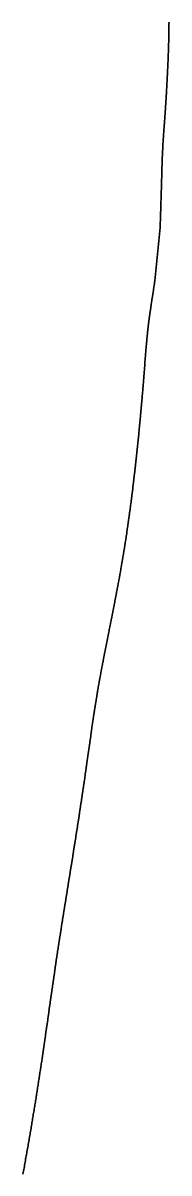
# Model space of a CAD drawing. Header units: inches. Extents: x 130170 to 284068, y 377793 to 804530.
# Drawn here: x 261048.2 to 261061.6, y 749868.1 to 749973.2 of the extents above; entities that cross this region are included whole.
import ezdxf

# ---------------------------------------------------------------- set-up
doc = ezdxf.new("R2010")
doc.units = ezdxf.units.IN
doc.header["$MEASUREMENT"] = 0
doc.layers.add('muni_il', color=7, linetype='Continuous')

msp = doc.modelspace()

# ---------------------------------------------------------------- linework, layer by layer
at = {"layer": 'muni_il'}
for points in [[(261048.19, 749867.99), (261048.22, 749868.13), (261048.24, 749868.26), (261048.27, 749868.4), (261048.29, 749868.54), (261048.32, 749868.68), (261048.34, 749868.81), (261048.37, 749868.95), (261048.39, 749869.09), (261048.42, 749869.23), (261048.44, 749869.36), (261048.47, 749869.5), (261048.49, 749869.63), (261048.51, 749869.77), (261048.54, 749869.9), (261048.56, 749870.04), (261048.59, 749870.17), (261048.61, 749870.31), (261048.63, 749870.44), (261048.66, 749870.58), (261048.68, 749870.71), (261048.7, 749870.84), (261048.73, 749870.98), (261048.75, 749871.11), (261048.77, 749871.24), (261048.8, 749871.37), (261048.82, 749871.51), (261048.84, 749871.64), (261048.86, 749871.77), (261048.89, 749871.9), (261048.91, 749872.03), (261048.93, 749872.16), (261048.95, 749872.29), (261048.97, 749872.42), (261049, 749872.55), (261049.02, 749872.68), (261049.04, 749872.81), (261049.06, 749872.93), (261049.08, 749873.06), (261049.1, 749873.19), (261049.12, 749873.32), (261049.14, 749873.44), (261049.17, 749873.57), (261049.19, 749873.69), (261049.21, 749873.82), (261049.23, 749873.95), (261049.25, 749874.07), (261049.27, 749874.19), (261049.29, 749874.32), (261049.31, 749874.44), (261049.33, 749874.57), (261049.35, 749874.69), (261049.37, 749874.81), (261049.39, 749874.93), (261049.41, 749875.05), (261049.43, 749875.17), (261049.44, 749875.3), (261049.46, 749875.42), (261049.48, 749875.54), (261049.5, 749875.65), (261049.52, 749875.77), (261049.54, 749875.89), (261049.56, 749876.01), (261049.58, 749876.13), (261049.59, 749876.25), (261049.61, 749876.36), (261049.63, 749876.48), (261049.65, 749876.6), (261049.67, 749876.71), (261049.68, 749876.83), (261049.7, 749876.94), (261049.72, 749877.06), (261049.74, 749877.17), (261049.75, 749877.28), (261049.77, 749877.4), (261049.79, 749877.51), (261049.81, 749877.62), (261049.82, 749877.73), (261049.84, 749877.84), (261049.86, 749877.96), (261049.87, 749878.07), (261049.89, 749878.18), (261049.91, 749878.29), (261049.92, 749878.39), (261049.94, 749878.5), (261049.96, 749878.61), (261049.97, 749878.72), (261049.99, 749878.83), (261050, 749878.93), (261050.02, 749879.04), (261050.03, 749879.15), (261050.05, 749879.25), (261050.07, 749879.36), (261050.08, 749879.46), (261050.1, 749879.57), (261050.11, 749879.67), (261050.13, 749879.78), (261050.14, 749879.88), (261050.16, 749879.98), (261050.17, 749880.08), (261050.19, 749880.19), (261050.2, 749880.29), (261050.22, 749880.39), (261050.23, 749880.49), (261050.25, 749880.59), (261050.26, 749880.69), (261050.27, 749880.79), (261050.29, 749880.89), (261050.3, 749880.99), (261050.32, 749881.08), (261050.33, 749881.18), (261050.35, 749881.28), (261050.36, 749881.38), (261050.37, 749881.47), (261050.39, 749881.57), (261050.4, 749881.67), (261050.42, 749881.76), (261050.43, 749881.86), (261050.44, 749881.95), (261050.46, 749882.05), (261050.47, 749882.14), (261050.48, 749882.23), (261050.5, 749882.33), (261050.51, 749882.42), (261050.52, 749882.51), (261050.54, 749882.61), (261050.55, 749882.7), (261050.56, 749882.79), (261050.57, 749882.88), (261050.59, 749882.97), (261050.6, 749883.06), (261050.61, 749883.15), (261050.63, 749883.24), (261050.64, 749883.33), (261050.65, 749883.42), (261050.66, 749883.51), (261050.68, 749883.6), (261050.69, 749883.69), (261050.7, 749883.77), (261050.71, 749883.86), (261050.73, 749883.95), (261050.74, 749884.04), (261050.75, 749884.12), (261050.76, 749884.21), (261050.78, 749884.3), (261050.79, 749884.38), (261050.8, 749884.47), (261050.81, 749884.55), (261050.83, 749884.64), (261050.84, 749884.72), (261050.85, 749884.81), (261050.86, 749884.89), (261050.87, 749884.98), (261050.89, 749885.06), (261050.9, 749885.15), (261050.91, 749885.23), (261050.92, 749885.31), (261050.93, 749885.4), (261050.95, 749885.48), (261050.96, 749885.56), (261050.97, 749885.64), (261050.98, 749885.73), (261050.99, 749885.81), (261051.01, 749885.89), (261051.02, 749885.97), (261051.03, 749886.05), (261051.04, 749886.14), (261051.05, 749886.22), (261051.07, 749886.3), (261051.08, 749886.38), (261051.09, 749886.46), (261051.1, 749886.54), (261051.11, 749886.62), (261051.12, 749886.7), (261051.14, 749886.78), (261051.15, 749886.86), (261051.16, 749886.94), (261051.17, 749887.02), (261051.18, 749887.1), (261051.2, 749887.18), (261051.21, 749887.26), (261051.22, 749887.34), (261051.23, 749887.42), (261051.24, 749887.5), (261051.25, 749887.58), (261051.27, 749887.66), (261051.28, 749887.74), (261051.29, 749887.82), (261051.3, 749887.9), (261051.31, 749887.97), (261051.33, 749888.05), (261051.34, 749888.13), (261051.35, 749888.21), (261051.36, 749888.29), (261051.37, 749888.37), (261051.39, 749888.45), (261051.4, 749888.53), (261051.41, 749888.6), (261051.42, 749888.68), (261051.43, 749888.76), (261051.45, 749888.84), (261051.46, 749888.92), (261051.47, 749889), (261051.48, 749889.08), (261051.49, 749889.16), (261051.51, 749889.23), (261051.52, 749889.31), (261051.53, 749889.39), (261051.54, 749889.47), (261051.55, 749889.55), (261051.57, 749889.63), (261051.58, 749889.71), (261051.59, 749889.79), (261051.6, 749889.87), (261051.62, 749889.94), (261051.63, 749890.02), (261051.64, 749890.1), (261051.65, 749890.18), (261051.67, 749890.26), (261051.68, 749890.34), (261051.69, 749890.42), (261051.7, 749890.5), (261051.72, 749890.58), (261051.73, 749890.66), (261051.74, 749890.74), (261051.75, 749890.82), (261051.77, 749890.9), (261051.78, 749890.98), (261051.79, 749891.06), (261051.81, 749891.14), (261051.82, 749891.22), (261051.83, 749891.3), (261051.84, 749891.38), (261051.86, 749891.46), (261051.87, 749891.54), (261051.88, 749891.62), (261051.9, 749891.71), (261051.91, 749891.79), (261051.92, 749891.87), (261051.93, 749891.95), (261051.95, 749892.03), (261051.96, 749892.11), (261051.97, 749892.2), (261051.99, 749892.28), (261052, 749892.36), (261052.01, 749892.44), (261052.03, 749892.52), (261052.04, 749892.61), (261052.05, 749892.69), (261052.07, 749892.77), (261052.08, 749892.85), (261052.09, 749892.94), (261052.11, 749893.02), (261052.12, 749893.1), (261052.13, 749893.19), (261052.15, 749893.27), (261052.16, 749893.35), (261052.17, 749893.44), (261052.19, 749893.52), (261052.2, 749893.61), (261052.22, 749893.69), (261052.23, 749893.77), (261052.24, 749893.86), (261052.26, 749893.94), (261052.27, 749894.03), (261052.28, 749894.11), (261052.3, 749894.2), (261052.31, 749894.28), (261052.33, 749894.37), (261052.34, 749894.45), (261052.35, 749894.54), (261052.37, 749894.62), (261052.38, 749894.71), (261052.39, 749894.8), (261052.41, 749894.88), (261052.42, 749894.97), (261052.44, 749895.05), (261052.45, 749895.14), (261052.46, 749895.23), (261052.48, 749895.31), (261052.49, 749895.4), (261052.51, 749895.49), (261052.52, 749895.57), (261052.53, 749895.66), (261052.55, 749895.75), (261052.56, 749895.83), (261052.58, 749895.92), (261052.59, 749896.01), (261052.6, 749896.1), (261052.62, 749896.18), (261052.63, 749896.27), (261052.65, 749896.36), (261052.66, 749896.45), (261052.68, 749896.53), (261052.69, 749896.62), (261052.7, 749896.71), (261052.72, 749896.8), (261052.73, 749896.89), (261052.75, 749896.97), (261052.76, 749897.06), (261052.77, 749897.15), (261052.79, 749897.24), (261052.8, 749897.33), (261052.82, 749897.41), (261052.83, 749897.5), (261052.84, 749897.59), (261052.86, 749897.68), (261052.87, 749897.77), (261052.89, 749897.86), (261052.9, 749897.94), (261052.91, 749898.03), (261052.93, 749898.12), (261052.94, 749898.21), (261052.96, 749898.3), (261052.97, 749898.39), (261052.98, 749898.48), (261053, 749898.56), (261053.01, 749898.65), (261053.03, 749898.74), (261053.04, 749898.83), (261053.05, 749898.92), (261053.07, 749899), (261053.08, 749899.09), (261053.1, 749899.18), (261053.11, 749899.27), (261053.12, 749899.36), (261053.14, 749899.44), (261053.15, 749899.53), (261053.16, 749899.62), (261053.18, 749899.71), (261053.19, 749899.8), (261053.2, 749899.88), (261053.22, 749899.97), (261053.23, 749900.06), (261053.25, 749900.15), (261053.26, 749900.23), (261053.27, 749900.32), (261053.29, 749900.41), (261053.3, 749900.49), (261053.31, 749900.58), (261053.33, 749900.67), (261053.34, 749900.75), (261053.35, 749900.84), (261053.37, 749900.93), (261053.38, 749901.01), (261053.39, 749901.1), (261053.4, 749901.18), (261053.42, 749901.27), (261053.43, 749901.35), (261053.44, 749901.44), (261053.46, 749901.53), (261053.47, 749901.61), (261053.48, 749901.7), (261053.49, 749901.78), (261053.51, 749901.86), (261053.52, 749901.95), (261053.53, 749902.03), (261053.55, 749902.12), (261053.56, 749902.2), (261053.57, 749902.28), (261053.58, 749902.37), (261053.6, 749902.45), (261053.61, 749902.53), (261053.62, 749902.62), (261053.63, 749902.7), (261053.64, 749902.78), (261053.66, 749902.86), (261053.67, 749902.94), (261053.68, 749903.03), (261053.69, 749903.11), (261053.71, 749903.19), (261053.72, 749903.27), (261053.73, 749903.35), (261053.74, 749903.43), (261053.75, 749903.51), (261053.76, 749903.59), (261053.78, 749903.67), (261053.79, 749903.75), (261053.8, 749903.83), (261053.81, 749903.91), (261053.82, 749903.98), (261053.83, 749904.06), (261053.85, 749904.14), (261053.86, 749904.22), (261053.87, 749904.3), (261053.88, 749904.37), (261053.89, 749904.45), (261053.9, 749904.53), (261053.91, 749904.6), (261053.92, 749904.68), (261053.93, 749904.75), (261053.95, 749904.83), (261053.96, 749904.91), (261053.97, 749904.98), (261053.98, 749905.05), (261053.99, 749905.13), (261054, 749905.2), (261054.01, 749905.28), (261054.02, 749905.35), (261054.03, 749905.42), (261054.04, 749905.5), (261054.05, 749905.57), (261054.06, 749905.64), (261054.07, 749905.71), (261054.08, 749905.78), (261054.09, 749905.86), (261054.1, 749905.93), (261054.11, 749906), (261054.12, 749906.07), (261054.13, 749906.14), (261054.14, 749906.21), (261054.15, 749906.28), (261054.16, 749906.35), (261054.17, 749906.42), (261054.18, 749906.48), (261054.19, 749906.55), (261054.2, 749906.62), (261054.21, 749906.69), (261054.22, 749906.76), (261054.23, 749906.82), (261054.24, 749906.89), (261054.25, 749906.96), (261054.26, 749907.02), (261054.27, 749907.09), (261054.28, 749907.15), (261054.29, 749907.22), (261054.3, 749907.28), (261054.31, 749907.35), (261054.31, 749907.41), (261054.32, 749907.48), (261054.33, 749907.54), (261054.34, 749907.61), (261054.35, 749907.67), (261054.36, 749907.73), (261054.37, 749907.79), (261054.38, 749907.86), (261054.39, 749907.92), (261054.4, 749907.98), (261054.4, 749908.04), (261054.41, 749908.11), (261054.42, 749908.17), (261054.43, 749908.23), (261054.44, 749908.29), (261054.45, 749908.35), (261054.46, 749908.41), (261054.47, 749908.47), (261054.47, 749908.53), (261054.48, 749908.59), (261054.49, 749908.65), (261054.5, 749908.71), (261054.51, 749908.76), (261054.52, 749908.82), (261054.52, 749908.88), (261054.53, 749908.94), (261054.54, 749909), (261054.55, 749909.05), (261054.56, 749909.11), (261054.57, 749909.17), (261054.58, 749909.23), (261054.58, 749909.28), (261054.59, 749909.34), (261054.6, 749909.4), (261054.61, 749909.45), (261054.62, 749909.51), (261054.63, 749909.56), (261054.63, 749909.62), (261054.64, 749909.67), (261054.65, 749909.73), (261054.66, 749909.78), (261054.67, 749909.84), (261054.67, 749909.89), (261054.68, 749909.95), (261054.69, 749910), (261054.7, 749910.06), (261054.71, 749910.11), (261054.72, 749910.16), (261054.72, 749910.22), (261054.73, 749910.27), (261054.74, 749910.32), (261054.75, 749910.38), (261054.76, 749910.43), (261054.76, 749910.48), (261054.77, 749910.54), (261054.78, 749910.59), (261054.79, 749910.64), (261054.8, 749910.69), (261054.81, 749910.75), (261054.81, 749910.8), (261054.82, 749910.85), (261054.83, 749910.9), (261054.84, 749910.96), (261054.85, 749911.01), (261054.86, 749911.06), (261054.86, 749911.11), (261054.87, 749911.16), (261054.88, 749911.21), (261054.89, 749911.27), (261054.9, 749911.32), (261054.91, 749911.37), (261054.91, 749911.42), (261054.92, 749911.47), (261054.93, 749911.52), (261054.94, 749911.57), (261054.95, 749911.62), (261054.96, 749911.68), (261054.96, 749911.73), (261054.97, 749911.78), (261054.98, 749911.83), (261054.99, 749911.88), (261055, 749911.93), (261055.01, 749911.98), (261055.02, 749912.03), (261055.02, 749912.08), (261055.03, 749912.13), (261055.04, 749912.18), (261055.05, 749912.23), (261055.06, 749912.29), (261055.07, 749912.34), (261055.08, 749912.39), (261055.09, 749912.44), (261055.09, 749912.49), (261055.1, 749912.54), (261055.11, 749912.59), (261055.12, 749912.64), (261055.13, 749912.69), (261055.14, 749912.74), (261055.15, 749912.79), (261055.16, 749912.84), (261055.17, 749912.9), (261055.18, 749912.95), (261055.18, 749913), (261055.19, 749913.05), (261055.2, 749913.1), (261055.21, 749913.15), (261055.22, 749913.2), (261055.23, 749913.25), (261055.24, 749913.3), (261055.25, 749913.36), (261055.26, 749913.41), (261055.27, 749913.46), (261055.28, 749913.51), (261055.29, 749913.56), (261055.3, 749913.61), (261055.31, 749913.67), (261055.32, 749913.72), (261055.33, 749913.77), (261055.33, 749913.82), (261055.34, 749913.87), (261055.35, 749913.93), (261055.36, 749913.98), (261055.37, 749914.03), (261055.38, 749914.08), (261055.39, 749914.13), (261055.4, 749914.19), (261055.41, 749914.24), (261055.42, 749914.29), (261055.43, 749914.34), (261055.44, 749914.4), (261055.45, 749914.45), (261055.46, 749914.5), (261055.47, 749914.56), (261055.48, 749914.61), (261055.49, 749914.66), (261055.5, 749914.72), (261055.52, 749914.77), (261055.53, 749914.82), (261055.54, 749914.88), (261055.55, 749914.93), (261055.56, 749914.99), (261055.57, 749915.04), (261055.58, 749915.09), (261055.59, 749915.15), (261055.6, 749915.2), (261055.61, 749915.26), (261055.62, 749915.31), (261055.63, 749915.36), (261055.64, 749915.42), (261055.65, 749915.47), (261055.66, 749915.53), (261055.67, 749915.58), (261055.68, 749915.64), (261055.7, 749915.69), (261055.71, 749915.75), (261055.72, 749915.8), (261055.73, 749915.86), (261055.74, 749915.92), (261055.75, 749915.97), (261055.76, 749916.03), (261055.77, 749916.08), (261055.78, 749916.14), (261055.79, 749916.19), (261055.81, 749916.25), (261055.82, 749916.31), (261055.83, 749916.36), (261055.84, 749916.42), (261055.85, 749916.48), (261055.86, 749916.53), (261055.87, 749916.59), (261055.88, 749916.65), (261055.9, 749916.7), (261055.91, 749916.76), (261055.92, 749916.82), (261055.93, 749916.87), (261055.94, 749916.93), (261055.95, 749916.99), (261055.96, 749917.05), (261055.98, 749917.1), (261055.99, 749917.16), (261056, 749917.22), (261056.01, 749917.28), (261056.02, 749917.33), (261056.03, 749917.39), (261056.04, 749917.45), (261056.06, 749917.51), (261056.07, 749917.57), (261056.08, 749917.62), (261056.09, 749917.68), (261056.1, 749917.74), (261056.11, 749917.8), (261056.13, 749917.86), (261056.14, 749917.91), (261056.15, 749917.97), (261056.16, 749918.03), (261056.17, 749918.09), (261056.18, 749918.15), (261056.2, 749918.21), (261056.21, 749918.27), (261056.22, 749918.33), (261056.23, 749918.39), (261056.24, 749918.44), (261056.26, 749918.5), (261056.27, 749918.56), (261056.28, 749918.62), (261056.29, 749918.68), (261056.3, 749918.74), (261056.31, 749918.8), (261056.33, 749918.86), (261056.34, 749918.92), (261056.35, 749918.98), (261056.36, 749919.04), (261056.37, 749919.1), (261056.38, 749919.16), (261056.4, 749919.22), (261056.41, 749919.28), (261056.42, 749919.34), (261056.43, 749919.4), (261056.44, 749919.46), (261056.46, 749919.52), (261056.47, 749919.58), (261056.48, 749919.64), (261056.49, 749919.7), (261056.5, 749919.76), (261056.51, 749919.82), (261056.53, 749919.88), (261056.54, 749919.94), (261056.55, 749920), (261056.56, 749920.06), (261056.57, 749920.12), (261056.59, 749920.18), (261056.6, 749920.24), (261056.61, 749920.3), (261056.62, 749920.36), (261056.63, 749920.42), (261056.64, 749920.48), (261056.66, 749920.54), (261056.67, 749920.6), (261056.68, 749920.66), (261056.69, 749920.72), (261056.7, 749920.78), (261056.71, 749920.85), (261056.73, 749920.91), (261056.74, 749920.97), (261056.75, 749921.03), (261056.76, 749921.09), (261056.77, 749921.15), (261056.78, 749921.21), (261056.8, 749921.27), (261056.81, 749921.33), (261056.82, 749921.4), (261056.83, 749921.46), (261056.84, 749921.52), (261056.85, 749921.58), (261056.86, 749921.64), (261056.88, 749921.7), (261056.89, 749921.77), (261056.9, 749921.83), (261056.91, 749921.89), (261056.92, 749921.95), (261056.93, 749922.01), (261056.95, 749922.07), (261056.96, 749922.14), (261056.97, 749922.2), (261056.98, 749922.26), (261056.99, 749922.32), (261057, 749922.39), (261057.01, 749922.45), (261057.03, 749922.51), (261057.04, 749922.57), (261057.05, 749922.64), (261057.06, 749922.7), (261057.07, 749922.76), (261057.08, 749922.83), (261057.09, 749922.89), (261057.1, 749922.95), (261057.12, 749923.02), (261057.13, 749923.08), (261057.14, 749923.14), (261057.15, 749923.21), (261057.16, 749923.27), (261057.17, 749923.33), (261057.18, 749923.4), (261057.19, 749923.46), (261057.21, 749923.53), (261057.22, 749923.59), (261057.23, 749923.66), (261057.24, 749923.72), (261057.25, 749923.79), (261057.26, 749923.85), (261057.27, 749923.92), (261057.28, 749923.98), (261057.3, 749924.05), (261057.31, 749924.11), (261057.32, 749924.18), (261057.33, 749924.24), (261057.34, 749924.31), (261057.35, 749924.38), (261057.36, 749924.44), (261057.37, 749924.51), (261057.39, 749924.58), (261057.4, 749924.64), (261057.41, 749924.71), (261057.42, 749924.78), (261057.43, 749924.85), (261057.44, 749924.91), (261057.45, 749924.98), (261057.46, 749925.05), (261057.47, 749925.12), (261057.49, 749925.19), (261057.5, 749925.26), (261057.51, 749925.33), (261057.52, 749925.39), (261057.53, 749925.46), (261057.54, 749925.53), (261057.55, 749925.6), (261057.56, 749925.67), (261057.57, 749925.75), (261057.59, 749925.82), (261057.6, 749925.89), (261057.61, 749925.96), (261057.62, 749926.03), (261057.63, 749926.1), (261057.64, 749926.17), (261057.65, 749926.25), (261057.66, 749926.32), (261057.67, 749926.39), (261057.68, 749926.47), (261057.7, 749926.54), (261057.71, 749926.61), (261057.72, 749926.69), (261057.73, 749926.76), (261057.74, 749926.84), (261057.75, 749926.91), (261057.76, 749926.99), (261057.77, 749927.06), (261057.78, 749927.14), (261057.8, 749927.21), (261057.81, 749927.29), (261057.82, 749927.37), (261057.83, 749927.44), (261057.84, 749927.52), (261057.85, 749927.6), (261057.86, 749927.68), (261057.87, 749927.76), (261057.88, 749927.84), (261057.9, 749927.91), (261057.91, 749927.99), (261057.92, 749928.07), (261057.93, 749928.15), (261057.94, 749928.23), (261057.95, 749928.31), (261057.96, 749928.4), (261057.97, 749928.48), (261057.98, 749928.56), (261058, 749928.64), (261058.01, 749928.72), (261058.02, 749928.81), (261058.03, 749928.89), (261058.04, 749928.97), (261058.05, 749929.06), (261058.06, 749929.14), (261058.07, 749929.22), (261058.08, 749929.31), (261058.1, 749929.39), (261058.11, 749929.48), (261058.12, 749929.56), (261058.13, 749929.65), (261058.14, 749929.74), (261058.15, 749929.82), (261058.16, 749929.91), (261058.17, 749930), (261058.18, 749930.08), (261058.2, 749930.17), (261058.21, 749930.26), (261058.22, 749930.35), (261058.23, 749930.44), (261058.24, 749930.52), (261058.25, 749930.61), (261058.26, 749930.7), (261058.27, 749930.79), (261058.28, 749930.88), (261058.29, 749930.97), (261058.31, 749931.06), (261058.32, 749931.15), (261058.33, 749931.24), (261058.34, 749931.33), (261058.35, 749931.43), (261058.36, 749931.52), (261058.37, 749931.61), (261058.38, 749931.7), (261058.39, 749931.79), (261058.4, 749931.89), (261058.41, 749931.98), (261058.42, 749932.07), (261058.44, 749932.16), (261058.45, 749932.26), (261058.46, 749932.35), (261058.47, 749932.44), (261058.48, 749932.54), (261058.49, 749932.63), (261058.5, 749932.72), (261058.51, 749932.82), (261058.52, 749932.91), (261058.53, 749933.01), (261058.54, 749933.1), (261058.55, 749933.2), (261058.56, 749933.29), (261058.57, 749933.38), (261058.58, 749933.48), (261058.59, 749933.57), (261058.6, 749933.67), (261058.61, 749933.76), (261058.62, 749933.86), (261058.63, 749933.95), (261058.64, 749934.05), (261058.65, 749934.14), (261058.66, 749934.24), (261058.67, 749934.33), (261058.68, 749934.43), (261058.69, 749934.52), (261058.7, 749934.62), (261058.71, 749934.71), (261058.72, 749934.8), (261058.73, 749934.9), (261058.74, 749934.99), (261058.75, 749935.09), (261058.76, 749935.18), (261058.77, 749935.27), (261058.78, 749935.37), (261058.79, 749935.46), (261058.8, 749935.56), (261058.81, 749935.65), (261058.82, 749935.74), (261058.83, 749935.83), (261058.84, 749935.93), (261058.84, 749936.02), (261058.85, 749936.11), (261058.86, 749936.2), (261058.87, 749936.29), (261058.88, 749936.39), (261058.89, 749936.48), (261058.9, 749936.57), (261058.91, 749936.66), (261058.91, 749936.75), (261058.92, 749936.84), (261058.93, 749936.93), (261058.94, 749937.02), (261058.95, 749937.11), (261058.96, 749937.2), (261058.96, 749937.28), (261058.97, 749937.37), (261058.98, 749937.46), (261058.99, 749937.55), (261059, 749937.63), (261059, 749937.72), (261059.01, 749937.81), (261059.02, 749937.89), (261059.03, 749937.98), (261059.03, 749938.06), (261059.04, 749938.15), (261059.05, 749938.23), (261059.06, 749938.31), (261059.06, 749938.4), (261059.07, 749938.48), (261059.08, 749938.56), (261059.09, 749938.64), (261059.09, 749938.72), (261059.1, 749938.8), (261059.11, 749938.88), (261059.11, 749938.96), (261059.12, 749939.04), (261059.13, 749939.12), (261059.13, 749939.2), (261059.14, 749939.27), (261059.15, 749939.35), (261059.15, 749939.43), (261059.16, 749939.5), (261059.17, 749939.58), (261059.17, 749939.65), (261059.18, 749939.73), (261059.18, 749939.8), (261059.19, 749939.88), (261059.2, 749939.95), (261059.2, 749940.02), (261059.21, 749940.09), (261059.21, 749940.16), (261059.22, 749940.23), (261059.23, 749940.3), (261059.23, 749940.37), (261059.24, 749940.44), (261059.24, 749940.51), (261059.25, 749940.58), (261059.25, 749940.64), (261059.26, 749940.71), (261059.26, 749940.78), (261059.27, 749940.84), (261059.27, 749940.91), (261059.28, 749940.97), (261059.28, 749941.03), (261059.29, 749941.1), (261059.29, 749941.16), (261059.3, 749941.22), (261059.3, 749941.28), (261059.31, 749941.34), (261059.31, 749941.41), (261059.32, 749941.47), (261059.32, 749941.52), (261059.33, 749941.58), (261059.33, 749941.64), (261059.34, 749941.7), (261059.34, 749941.76), (261059.35, 749941.82), (261059.35, 749941.87), (261059.35, 749941.93), (261059.36, 749941.98), (261059.36, 749942.04), (261059.37, 749942.09), (261059.37, 749942.15), (261059.38, 749942.2), (261059.38, 749942.25), (261059.38, 749942.31), (261059.39, 749942.36), (261059.39, 749942.41), (261059.4, 749942.46), (261059.4, 749942.51), (261059.4, 749942.56), (261059.41, 749942.61), (261059.41, 749942.66), (261059.42, 749942.71), (261059.42, 749942.76), (261059.42, 749942.81), (261059.43, 749942.86), (261059.43, 749942.91), (261059.44, 749942.96), (261059.44, 749943), (261059.44, 749943.05), (261059.45, 749943.1), (261059.45, 749943.14), (261059.46, 749943.19), (261059.46, 749943.23), (261059.46, 749943.28), (261059.47, 749943.32), (261059.47, 749943.37), (261059.47, 749943.41), (261059.48, 749943.46), (261059.48, 749943.5), (261059.49, 749943.54), (261059.49, 749943.59), (261059.49, 749943.63), (261059.5, 749943.67), (261059.5, 749943.71), (261059.5, 749943.75), (261059.51, 749943.8), (261059.51, 749943.84), (261059.51, 749943.88), (261059.52, 749943.92), (261059.52, 749943.96), (261059.53, 749944), (261059.53, 749944.04), (261059.53, 749944.08), (261059.54, 749944.12), (261059.54, 749944.16), (261059.54, 749944.19), (261059.55, 749944.23), (261059.55, 749944.27), (261059.55, 749944.31), (261059.56, 749944.35), (261059.56, 749944.39), (261059.56, 749944.42), (261059.57, 749944.46), (261059.57, 749944.5), (261059.57, 749944.53), (261059.58, 749944.57), (261059.58, 749944.61), (261059.59, 749944.64), (261059.59, 749944.68), (261059.59, 749944.71), (261059.6, 749944.75), (261059.6, 749944.78), (261059.6, 749944.82), (261059.61, 749944.85), (261059.61, 749944.89), (261059.61, 749944.92), (261059.62, 749944.95), (261059.62, 749944.99), (261059.62, 749945.02), (261059.63, 749945.05), (261059.63, 749945.09), (261059.63, 749945.12), (261059.64, 749945.15), (261059.64, 749945.18), (261059.64, 749945.22), (261059.65, 749945.25), (261059.65, 749945.28), (261059.65, 749945.31), (261059.66, 749945.34), (261059.66, 749945.37), (261059.66, 749945.4), (261059.67, 749945.43), (261059.67, 749945.46), (261059.67, 749945.49), (261059.68, 749945.52), (261059.68, 749945.55), (261059.68, 749945.58), (261059.69, 749945.61), (261059.69, 749945.64), (261059.69, 749945.67), (261059.7, 749945.7), (261059.7, 749945.73), (261059.7, 749945.75), (261059.71, 749945.78), (261059.71, 749945.81), (261059.71, 749945.84), (261059.72, 749945.87), (261059.72, 749945.89), (261059.72, 749945.92), (261059.73, 749945.95), (261059.73, 749945.98), (261059.73, 749946), (261059.74, 749946.03), (261059.74, 749946.06), (261059.75, 749946.09), (261059.75, 749946.11), (261059.75, 749946.14), (261059.76, 749946.17), (261059.76, 749946.19), (261059.76, 749946.22), (261059.77, 749946.25), (261059.77, 749946.28), (261059.77, 749946.3), (261059.78, 749946.33), (261059.78, 749946.36), (261059.79, 749946.39), (261059.79, 749946.42), (261059.79, 749946.44), (261059.8, 749946.47), (261059.8, 749946.5), (261059.81, 749946.53), (261059.81, 749946.56), (261059.82, 749946.59), (261059.82, 749946.62), (261059.82, 749946.66), (261059.83, 749946.69), (261059.83, 749946.72), (261059.84, 749946.75), (261059.84, 749946.79), (261059.85, 749946.82), (261059.86, 749946.86), (261059.86, 749946.9), (261059.87, 749946.93), (261059.87, 749946.97), (261059.88, 749947.01), (261059.88, 749947.06), (261059.89, 749947.1), (261059.9, 749947.14), (261059.9, 749947.19), (261059.91, 749947.23), (261059.92, 749947.28), (261059.93, 749947.33), (261059.94, 749947.38), (261059.94, 749947.44), (261059.95, 749947.5), (261059.96, 749947.55), (261059.97, 749947.61), (261059.98, 749947.68), (261059.99, 749947.74), (261060, 749947.81), (261060.01, 749947.88), (261060.02, 749947.95), (261060.03, 749948.03), (261060.05, 749948.11), (261060.06, 749948.19), (261060.07, 749948.28), (261060.09, 749948.37), (261060.1, 749948.46), (261060.12, 749948.56), (261060.13, 749948.66), (261060.15, 749948.77), (261060.16, 749948.88), (261060.18, 749949), (261060.2, 749949.12), (261060.22, 749949.24), (261060.24, 749949.37), (261060.26, 749949.51), (261060.28, 749949.65), (261060.76, 749954.54), (261060.78, 749954.98), (261060.79, 749955.18), (261060.79, 749955.38), (261060.8, 749955.57), (261060.81, 749955.75), (261060.81, 749955.92), (261060.82, 749956.09), (261060.82, 749956.24), (261060.83, 749956.4), (261060.83, 749956.54), (261060.84, 749956.68), (261060.84, 749956.82), (261060.84, 749956.95), (261060.85, 749957.07), (261060.85, 749957.19), (261060.86, 749957.31), (261060.86, 749957.42), (261060.86, 749957.52), (261060.87, 749957.63), (261060.87, 749957.73), (261060.87, 749957.82), (261060.87, 749957.92), (261060.88, 749958.01), (261060.88, 749958.1), (261060.88, 749958.18), (261060.88, 749958.26), (261060.89, 749958.35), (261060.89, 749958.42), (261060.89, 749958.5), (261060.89, 749958.57), (261060.9, 749958.65), (261060.9, 749958.72), (261060.9, 749958.78), (261060.9, 749958.85), (261060.9, 749958.92), (261060.9, 749958.98), (261060.91, 749959.04), (261060.91, 749959.11), (261060.91, 749959.17), (261060.91, 749959.23), (261060.91, 749959.29), (261060.91, 749959.34), (261060.92, 749959.4), (261060.92, 749959.46), (261060.92, 749959.51), (261060.92, 749959.57), (261060.92, 749959.62), (261060.92, 749959.67), (261060.92, 749959.72), (261060.92, 749959.78), (261060.93, 749959.83), (261060.93, 749959.88), (261060.93, 749959.93), (261060.93, 749959.98), (261060.93, 749960.03), (261060.93, 749960.08), (261060.93, 749960.13), (261060.94, 749960.18), (261060.94, 749960.23), (261060.94, 749960.27), (261060.94, 749960.32), (261060.94, 749960.37), (261060.94, 749960.42), (261060.94, 749960.47), (261060.95, 749960.51), (261060.95, 749960.56), (261060.95, 749960.61), (261060.95, 749960.66), (261060.95, 749960.7), (261060.95, 749960.75), (261060.96, 749960.8), (261060.96, 749960.85), (261060.96, 749960.9), (261060.96, 749960.94), (261060.96, 749960.99), (261060.97, 749961.04), (261060.97, 749961.09), (261060.97, 749961.14), (261060.97, 749961.19), (261060.98, 749961.24), (261060.98, 749961.28), (261060.98, 749961.33), (261060.98, 749961.38), (261060.99, 749961.43), (261060.99, 749961.49), (261060.99, 749961.54), (261060.99, 749961.59), (261061, 749961.64), (261061, 749961.69), (261061, 749961.74), (261061.01, 749961.8), (261061.01, 749961.85), (261061.01, 749961.91), (261061.02, 749961.96), (261061.02, 749962.02), (261061.02, 749962.07), (261061.03, 749962.13), (261061.03, 749962.18), (261061.03, 749962.24), (261061.04, 749962.3), (261061.04, 749962.36), (261061.05, 749962.42), (261061.05, 749962.48), (261061.05, 749962.54), (261061.06, 749962.6), (261061.06, 749962.66), (261061.07, 749962.73), (261061.07, 749962.79), (261061.08, 749962.85), (261061.08, 749962.92), (261061.08, 749962.98), (261061.09, 749963.05), (261061.09, 749963.12), (261061.1, 749963.19), (261061.1, 749963.26), (261061.11, 749963.33), (261061.11, 749963.4), (261061.12, 749963.47), (261061.12, 749963.54), (261061.13, 749963.62), (261061.14, 749963.69), (261061.14, 749963.77), (261061.15, 749963.85), (261061.15, 749963.92), (261061.16, 749964), (261061.16, 749964.08), (261061.17, 749964.16), (261061.17, 749964.24), (261061.18, 749964.33), (261061.19, 749964.41), (261061.19, 749964.5), (261061.2, 749964.58), (261061.2, 749964.67), (261061.21, 749964.76), (261061.22, 749964.84), (261061.22, 749964.93), (261061.23, 749965.03), (261061.24, 749965.12), (261061.24, 749965.21), (261061.25, 749965.3), (261061.25, 749965.4), (261061.26, 749965.5), (261061.27, 749965.59), (261061.27, 749965.69), (261061.28, 749965.79), (261061.29, 749965.89), (261061.29, 749965.99), (261061.3, 749966.1), (261061.31, 749966.2), (261061.31, 749966.3), (261061.32, 749966.41), (261061.32, 749966.52), (261061.33, 749966.62), (261061.34, 749966.73), (261061.34, 749966.84), (261061.35, 749966.95), (261061.36, 749967.06), (261061.36, 749967.17), (261061.37, 749967.29), (261061.38, 749967.4), (261061.38, 749967.52), (261061.39, 749967.63), (261061.39, 749967.75), (261061.4, 749967.87), (261061.41, 749967.99), (261061.41, 749968.11), (261061.42, 749968.23), (261061.42, 749968.35), (261061.43, 749968.47), (261061.44, 749968.6), (261061.44, 749968.72), (261061.45, 749968.84), (261061.45, 749968.97), (261061.46, 749969.1), (261061.46, 749969.22), (261061.47, 749969.35), (261061.47, 749969.48), (261061.48, 749969.61), (261061.49, 749969.74), (261061.49, 749969.87), (261061.5, 749970), (261061.5, 749970.13), (261061.51, 749970.26), (261061.51, 749970.4), (261061.52, 749970.53), (261061.52, 749970.66), (261061.52, 749970.8), (261061.53, 749970.93), (261061.53, 749971.07), (261061.54, 749971.21), (261061.54, 749971.34), (261061.55, 749971.48), (261061.55, 749971.62), (261061.55, 749971.76), (261061.56, 749971.89), (261061.56, 749972.03), (261061.56, 749972.17), (261061.57, 749972.31), (261061.57, 749972.45), (261061.57, 749972.59), (261061.58, 749972.73), (261061.58, 749972.87), (261061.58, 749973.02), (261061.58, 749973.16), (261061.59, 749973.3)], [(261061.59, 749973.3), (261061.58, 749973.16), (261061.58, 749973.02), (261061.58, 749972.87), (261061.58, 749972.73), (261061.57, 749972.59), (261061.57, 749972.45), (261061.57, 749972.31), (261061.56, 749972.17), (261061.56, 749972.03), (261061.56, 749971.89), (261061.55, 749971.76), (261061.55, 749971.62), (261061.55, 749971.48), (261061.54, 749971.34), (261061.54, 749971.21), (261061.53, 749971.07), (261061.53, 749970.93), (261061.52, 749970.8), (261061.52, 749970.66), (261061.52, 749970.53), (261061.51, 749970.4), (261061.51, 749970.26), (261061.5, 749970.13), (261061.5, 749970), (261061.49, 749969.87), (261061.49, 749969.74), (261061.48, 749969.61), (261061.47, 749969.48), (261061.47, 749969.35), (261061.46, 749969.22), (261061.46, 749969.1), (261061.45, 749968.97), (261061.45, 749968.84), (261061.44, 749968.72), (261061.44, 749968.6), (261061.43, 749968.47), (261061.42, 749968.35), (261061.42, 749968.23), (261061.41, 749968.11), (261061.41, 749967.99), (261061.4, 749967.87), (261061.39, 749967.75), (261061.39, 749967.63), (261061.38, 749967.52), (261061.38, 749967.4), (261061.37, 749967.29), (261061.36, 749967.17), (261061.36, 749967.06), (261061.35, 749966.95), (261061.34, 749966.84), (261061.34, 749966.73), (261061.33, 749966.62), (261061.32, 749966.52), (261061.32, 749966.41), (261061.31, 749966.3), (261061.31, 749966.2), (261061.3, 749966.1), (261061.29, 749965.99), (261061.29, 749965.89), (261061.28, 749965.79), (261061.27, 749965.69), (261061.27, 749965.59), (261061.26, 749965.5), (261061.25, 749965.4), (261061.25, 749965.3), (261061.24, 749965.21), (261061.24, 749965.12), (261061.23, 749965.03), (261061.22, 749964.93), (261061.22, 749964.84), (261061.21, 749964.76), (261061.2, 749964.67), (261061.2, 749964.58), (261061.19, 749964.5), (261061.19, 749964.41), (261061.18, 749964.33), (261061.17, 749964.24), (261061.17, 749964.16), (261061.16, 749964.08), (261061.16, 749964), (261061.15, 749963.92), (261061.15, 749963.85), (261061.14, 749963.77), (261061.14, 749963.69), (261061.13, 749963.62), (261061.12, 749963.54), (261061.12, 749963.47), (261061.11, 749963.4), (261061.11, 749963.33), (261061.1, 749963.26), (261061.1, 749963.19), (261061.09, 749963.12), (261061.09, 749963.05), (261061.08, 749962.98), (261061.08, 749962.92), (261061.08, 749962.85), (261061.07, 749962.79), (261061.07, 749962.73), (261061.06, 749962.66), (261061.06, 749962.6), (261061.05, 749962.54), (261061.05, 749962.48), (261061.05, 749962.42), (261061.04, 749962.36), (261061.04, 749962.3), (261061.03, 749962.24), (261061.03, 749962.18), (261061.03, 749962.13), (261061.02, 749962.07), (261061.02, 749962.02), (261061.02, 749961.96), (261061.01, 749961.91), (261061.01, 749961.85), (261061.01, 749961.8), (261061, 749961.74), (261061, 749961.69), (261061, 749961.64), (261060.99, 749961.59), (261060.99, 749961.54), (261060.99, 749961.49), (261060.99, 749961.43), (261060.98, 749961.38), (261060.98, 749961.33), (261060.98, 749961.28), (261060.98, 749961.24), (261060.97, 749961.19), (261060.97, 749961.14), (261060.97, 749961.09), (261060.97, 749961.04), (261060.96, 749960.99), (261060.96, 749960.94), (261060.96, 749960.9), (261060.96, 749960.85), (261060.96, 749960.8), (261060.95, 749960.75), (261060.95, 749960.7), (261060.95, 749960.66), (261060.95, 749960.61), (261060.95, 749960.56), (261060.95, 749960.51), (261060.94, 749960.47), (261060.94, 749960.42), (261060.94, 749960.37), (261060.94, 749960.32), (261060.94, 749960.27), (261060.94, 749960.23), (261060.94, 749960.18), (261060.93, 749960.13), (261060.93, 749960.08), (261060.93, 749960.03), (261060.93, 749959.98), (261060.93, 749959.93), (261060.93, 749959.88), (261060.93, 749959.83), (261060.92, 749959.78), (261060.92, 749959.72), (261060.92, 749959.67), (261060.92, 749959.62), (261060.92, 749959.57), (261060.92, 749959.51), (261060.92, 749959.46), (261060.92, 749959.4), (261060.91, 749959.34), (261060.91, 749959.29), (261060.91, 749959.23), (261060.91, 749959.17), (261060.91, 749959.11), (261060.91, 749959.04), (261060.9, 749958.98), (261060.9, 749958.92), (261060.9, 749958.85), (261060.9, 749958.78), (261060.9, 749958.72), (261060.9, 749958.65), (261060.89, 749958.57), (261060.89, 749958.5), (261060.89, 749958.42), (261060.89, 749958.35), (261060.88, 749958.26), (261060.88, 749958.18), (261060.88, 749958.1), (261060.88, 749958.01), (261060.87, 749957.92), (261060.87, 749957.82), (261060.87, 749957.73), (261060.87, 749957.63), (261060.86, 749957.52), (261060.86, 749957.42), (261060.86, 749957.31), (261060.85, 749957.19), (261060.85, 749957.07), (261060.84, 749956.95), (261060.84, 749956.82), (261060.84, 749956.68), (261060.83, 749956.54), (261060.83, 749956.4), (261060.82, 749956.24), (261060.82, 749956.09), (261060.81, 749955.92), (261060.81, 749955.75), (261060.8, 749955.57), (261060.79, 749955.38), (261060.79, 749955.18), (261060.78, 749954.98), (261060.76, 749954.54), (261060.28, 749949.65), (261060.26, 749949.51), (261060.24, 749949.37), (261060.22, 749949.24), (261060.2, 749949.12), (261060.18, 749949), (261060.16, 749948.88), (261060.15, 749948.77), (261060.13, 749948.66), (261060.12, 749948.56), (261060.1, 749948.46), (261060.09, 749948.37), (261060.07, 749948.28), (261060.06, 749948.19), (261060.05, 749948.11), (261060.03, 749948.03), (261060.02, 749947.95), (261060.01, 749947.88), (261060, 749947.81), (261059.99, 749947.74), (261059.98, 749947.68), (261059.97, 749947.61), (261059.96, 749947.55), (261059.95, 749947.5), (261059.94, 749947.44), (261059.94, 749947.38), (261059.93, 749947.33), (261059.92, 749947.28), (261059.91, 749947.23), (261059.9, 749947.19), (261059.9, 749947.14), (261059.89, 749947.1), (261059.88, 749947.06), (261059.88, 749947.01), (261059.87, 749946.97), (261059.87, 749946.93), (261059.86, 749946.9), (261059.86, 749946.86), (261059.85, 749946.82), (261059.84, 749946.79), (261059.84, 749946.75), (261059.83, 749946.72), (261059.83, 749946.69), (261059.82, 749946.66), (261059.82, 749946.62), (261059.82, 749946.59), (261059.81, 749946.56), (261059.81, 749946.53), (261059.8, 749946.5), (261059.8, 749946.47), (261059.79, 749946.44), (261059.79, 749946.42), (261059.79, 749946.39), (261059.78, 749946.36), (261059.78, 749946.33), (261059.77, 749946.3), (261059.77, 749946.28), (261059.77, 749946.25), (261059.76, 749946.22), (261059.76, 749946.19), (261059.76, 749946.17), (261059.75, 749946.14), (261059.75, 749946.11), (261059.75, 749946.09), (261059.74, 749946.06), (261059.74, 749946.03), (261059.73, 749946), (261059.73, 749945.98), (261059.73, 749945.95), (261059.72, 749945.92), (261059.72, 749945.89), (261059.72, 749945.87), (261059.71, 749945.84), (261059.71, 749945.81), (261059.71, 749945.78), (261059.7, 749945.75), (261059.7, 749945.73), (261059.7, 749945.7), (261059.69, 749945.67), (261059.69, 749945.64), (261059.69, 749945.61), (261059.68, 749945.58), (261059.68, 749945.55), (261059.68, 749945.52), (261059.67, 749945.49), (261059.67, 749945.46), (261059.67, 749945.43), (261059.66, 749945.4), (261059.66, 749945.37), (261059.66, 749945.34), (261059.65, 749945.31), (261059.65, 749945.28), (261059.65, 749945.25), (261059.64, 749945.22), (261059.64, 749945.18), (261059.64, 749945.15), (261059.63, 749945.12), (261059.63, 749945.09), (261059.63, 749945.05), (261059.62, 749945.02), (261059.62, 749944.99), (261059.62, 749944.95), (261059.61, 749944.92), (261059.61, 749944.89), (261059.61, 749944.85), (261059.6, 749944.82), (261059.6, 749944.78), (261059.6, 749944.75), (261059.59, 749944.71), (261059.59, 749944.68), (261059.59, 749944.64), (261059.58, 749944.61), (261059.58, 749944.57), (261059.57, 749944.53), (261059.57, 749944.5), (261059.57, 749944.46), (261059.56, 749944.42), (261059.56, 749944.39), (261059.56, 749944.35), (261059.55, 749944.31), (261059.55, 749944.27), (261059.55, 749944.23), (261059.54, 749944.19), (261059.54, 749944.16), (261059.54, 749944.12), (261059.53, 749944.08), (261059.53, 749944.04), (261059.53, 749944), (261059.52, 749943.96), (261059.52, 749943.92), (261059.51, 749943.88), (261059.51, 749943.84), (261059.51, 749943.8), (261059.5, 749943.75), (261059.5, 749943.71), (261059.5, 749943.67), (261059.49, 749943.63), (261059.49, 749943.59), (261059.49, 749943.54), (261059.48, 749943.5), (261059.48, 749943.46), (261059.47, 749943.41), (261059.47, 749943.37), (261059.47, 749943.32), (261059.46, 749943.28), (261059.46, 749943.23), (261059.46, 749943.19), (261059.45, 749943.14), (261059.45, 749943.1), (261059.44, 749943.05), (261059.44, 749943), (261059.44, 749942.96), (261059.43, 749942.91), (261059.43, 749942.86), (261059.42, 749942.81), (261059.42, 749942.76), (261059.42, 749942.71), (261059.41, 749942.66), (261059.41, 749942.61), (261059.4, 749942.56), (261059.4, 749942.51), (261059.4, 749942.46), (261059.39, 749942.41), (261059.39, 749942.36), (261059.38, 749942.31), (261059.38, 749942.25), (261059.38, 749942.2), (261059.37, 749942.15), (261059.37, 749942.09), (261059.36, 749942.04), (261059.36, 749941.98), (261059.35, 749941.93), (261059.35, 749941.87), (261059.35, 749941.82), (261059.34, 749941.76), (261059.34, 749941.7), (261059.33, 749941.64), (261059.33, 749941.58), (261059.32, 749941.52), (261059.32, 749941.47), (261059.31, 749941.41), (261059.31, 749941.34), (261059.3, 749941.28), (261059.3, 749941.22), (261059.29, 749941.16), (261059.29, 749941.1), (261059.28, 749941.03), (261059.28, 749940.97), (261059.27, 749940.91), (261059.27, 749940.84), (261059.26, 749940.78), (261059.26, 749940.71), (261059.25, 749940.64), (261059.25, 749940.58), (261059.24, 749940.51), (261059.24, 749940.44), (261059.23, 749940.37), (261059.23, 749940.3), (261059.22, 749940.23), (261059.21, 749940.16), (261059.21, 749940.09), (261059.2, 749940.02), (261059.2, 749939.95), (261059.19, 749939.88), (261059.18, 749939.8), (261059.18, 749939.73), (261059.17, 749939.65), (261059.17, 749939.58), (261059.16, 749939.5), (261059.15, 749939.43), (261059.15, 749939.35), (261059.14, 749939.27), (261059.13, 749939.2), (261059.13, 749939.12), (261059.12, 749939.04), (261059.11, 749938.96), (261059.11, 749938.88), (261059.1, 749938.8), (261059.09, 749938.72), (261059.09, 749938.64), (261059.08, 749938.56), (261059.07, 749938.48), (261059.06, 749938.4), (261059.06, 749938.31), (261059.05, 749938.23), (261059.04, 749938.15), (261059.03, 749938.06), (261059.03, 749937.98), (261059.02, 749937.89), (261059.01, 749937.81), (261059, 749937.72), (261059, 749937.63), (261058.99, 749937.55), (261058.98, 749937.46), (261058.97, 749937.37), (261058.96, 749937.28), (261058.96, 749937.2), (261058.95, 749937.11), (261058.94, 749937.02), (261058.93, 749936.93), (261058.92, 749936.84), (261058.91, 749936.75), (261058.91, 749936.66), (261058.9, 749936.57), (261058.89, 749936.48), (261058.88, 749936.39), (261058.87, 749936.29), (261058.86, 749936.2), (261058.85, 749936.11), (261058.84, 749936.02), (261058.84, 749935.93), (261058.83, 749935.83), (261058.82, 749935.74), (261058.81, 749935.65), (261058.8, 749935.56), (261058.79, 749935.46), (261058.78, 749935.37), (261058.77, 749935.27), (261058.76, 749935.18), (261058.75, 749935.09), (261058.74, 749934.99), (261058.73, 749934.9), (261058.72, 749934.8), (261058.71, 749934.71), (261058.7, 749934.62), (261058.69, 749934.52), (261058.68, 749934.43), (261058.67, 749934.33), (261058.66, 749934.24), (261058.65, 749934.14), (261058.64, 749934.05), (261058.63, 749933.95), (261058.62, 749933.86), (261058.61, 749933.76), (261058.6, 749933.67), (261058.59, 749933.57), (261058.58, 749933.48), (261058.57, 749933.38), (261058.56, 749933.29), (261058.55, 749933.2), (261058.54, 749933.1), (261058.53, 749933.01), (261058.52, 749932.91), (261058.51, 749932.82), (261058.5, 749932.72), (261058.49, 749932.63), (261058.48, 749932.54), (261058.47, 749932.44), (261058.46, 749932.35), (261058.45, 749932.26), (261058.44, 749932.16), (261058.42, 749932.07), (261058.41, 749931.98), (261058.4, 749931.89), (261058.39, 749931.79), (261058.38, 749931.7), (261058.37, 749931.61), (261058.36, 749931.52), (261058.35, 749931.43), (261058.34, 749931.33), (261058.33, 749931.24), (261058.32, 749931.15), (261058.31, 749931.06), (261058.29, 749930.97), (261058.28, 749930.88), (261058.27, 749930.79), (261058.26, 749930.7), (261058.25, 749930.61), (261058.24, 749930.52), (261058.23, 749930.44), (261058.22, 749930.35), (261058.21, 749930.26), (261058.2, 749930.17), (261058.18, 749930.08), (261058.17, 749930), (261058.16, 749929.91), (261058.15, 749929.82), (261058.14, 749929.74), (261058.13, 749929.65), (261058.12, 749929.56), (261058.11, 749929.48), (261058.1, 749929.39), (261058.08, 749929.31), (261058.07, 749929.22), (261058.06, 749929.14), (261058.05, 749929.06), (261058.04, 749928.97), (261058.03, 749928.89), (261058.02, 749928.81), (261058.01, 749928.72), (261058, 749928.64), (261057.98, 749928.56), (261057.97, 749928.48), (261057.96, 749928.4), (261057.95, 749928.31), (261057.94, 749928.23), (261057.93, 749928.15), (261057.92, 749928.07), (261057.91, 749927.99), (261057.9, 749927.91), (261057.88, 749927.84), (261057.87, 749927.76), (261057.86, 749927.68), (261057.85, 749927.6), (261057.84, 749927.52), (261057.83, 749927.44), (261057.82, 749927.37), (261057.81, 749927.29), (261057.8, 749927.21), (261057.78, 749927.14), (261057.77, 749927.06), (261057.76, 749926.99), (261057.75, 749926.91), (261057.74, 749926.84), (261057.73, 749926.76), (261057.72, 749926.69), (261057.71, 749926.61), (261057.7, 749926.54), (261057.68, 749926.47), (261057.67, 749926.39), (261057.66, 749926.32), (261057.65, 749926.25), (261057.64, 749926.17), (261057.63, 749926.1), (261057.62, 749926.03), (261057.61, 749925.96), (261057.6, 749925.89), (261057.59, 749925.82), (261057.57, 749925.75), (261057.56, 749925.67), (261057.55, 749925.6), (261057.54, 749925.53), (261057.53, 749925.46), (261057.52, 749925.39), (261057.51, 749925.33), (261057.5, 749925.26), (261057.49, 749925.19), (261057.47, 749925.12), (261057.46, 749925.05), (261057.45, 749924.98), (261057.44, 749924.91), (261057.43, 749924.85), (261057.42, 749924.78), (261057.41, 749924.71), (261057.4, 749924.64), (261057.39, 749924.58), (261057.37, 749924.51), (261057.36, 749924.44), (261057.35, 749924.38), (261057.34, 749924.31), (261057.33, 749924.24), (261057.32, 749924.18), (261057.31, 749924.11), (261057.3, 749924.05), (261057.28, 749923.98), (261057.27, 749923.92), (261057.26, 749923.85), (261057.25, 749923.79), (261057.24, 749923.72), (261057.23, 749923.66), (261057.22, 749923.59), (261057.21, 749923.53), (261057.19, 749923.46), (261057.18, 749923.4), (261057.17, 749923.33), (261057.16, 749923.27), (261057.15, 749923.21), (261057.14, 749923.14), (261057.13, 749923.08), (261057.12, 749923.02), (261057.1, 749922.95), (261057.09, 749922.89), (261057.08, 749922.83), (261057.07, 749922.76), (261057.06, 749922.7), (261057.05, 749922.64), (261057.04, 749922.57), (261057.03, 749922.51), (261057.01, 749922.45), (261057, 749922.39), (261056.99, 749922.32), (261056.98, 749922.26), (261056.97, 749922.2), (261056.96, 749922.14), (261056.95, 749922.07), (261056.93, 749922.01), (261056.92, 749921.95), (261056.91, 749921.89), (261056.9, 749921.83), (261056.89, 749921.77), (261056.88, 749921.7), (261056.86, 749921.64), (261056.85, 749921.58), (261056.84, 749921.52), (261056.83, 749921.46), (261056.82, 749921.4), (261056.81, 749921.33), (261056.8, 749921.27), (261056.78, 749921.21), (261056.77, 749921.15), (261056.76, 749921.09), (261056.75, 749921.03), (261056.74, 749920.97), (261056.73, 749920.91), (261056.71, 749920.85), (261056.7, 749920.78), (261056.69, 749920.72), (261056.68, 749920.66), (261056.67, 749920.6), (261056.66, 749920.54), (261056.64, 749920.48), (261056.63, 749920.42), (261056.62, 749920.36), (261056.61, 749920.3), (261056.6, 749920.24), (261056.59, 749920.18), (261056.57, 749920.12), (261056.56, 749920.06), (261056.55, 749920), (261056.54, 749919.94), (261056.53, 749919.88), (261056.51, 749919.82), (261056.5, 749919.76), (261056.49, 749919.7), (261056.48, 749919.64), (261056.47, 749919.58), (261056.46, 749919.52), (261056.44, 749919.46), (261056.43, 749919.4), (261056.42, 749919.34), (261056.41, 749919.28), (261056.4, 749919.22), (261056.38, 749919.16), (261056.37, 749919.1), (261056.36, 749919.04), (261056.35, 749918.98), (261056.34, 749918.92), (261056.33, 749918.86), (261056.31, 749918.8), (261056.3, 749918.74), (261056.29, 749918.68), (261056.28, 749918.62), (261056.27, 749918.56), (261056.26, 749918.5), (261056.24, 749918.44), (261056.23, 749918.39), (261056.22, 749918.33), (261056.21, 749918.27), (261056.2, 749918.21), (261056.18, 749918.15), (261056.17, 749918.09), (261056.16, 749918.03), (261056.15, 749917.97), (261056.14, 749917.91), (261056.13, 749917.86), (261056.11, 749917.8), (261056.1, 749917.74), (261056.09, 749917.68), (261056.08, 749917.62), (261056.07, 749917.57), (261056.06, 749917.51), (261056.04, 749917.45), (261056.03, 749917.39), (261056.02, 749917.33), (261056.01, 749917.28), (261056, 749917.22), (261055.99, 749917.16), (261055.98, 749917.1), (261055.96, 749917.05), (261055.95, 749916.99), (261055.94, 749916.93), (261055.93, 749916.87), (261055.92, 749916.82), (261055.91, 749916.76), (261055.9, 749916.7), (261055.88, 749916.65), (261055.87, 749916.59), (261055.86, 749916.53), (261055.85, 749916.48), (261055.84, 749916.42), (261055.83, 749916.36), (261055.82, 749916.31), (261055.81, 749916.25), (261055.79, 749916.19), (261055.78, 749916.14), (261055.77, 749916.08), (261055.76, 749916.03), (261055.75, 749915.97), (261055.74, 749915.92), (261055.73, 749915.86), (261055.72, 749915.8), (261055.71, 749915.75), (261055.7, 749915.69), (261055.68, 749915.64), (261055.67, 749915.58), (261055.66, 749915.53), (261055.65, 749915.47), (261055.64, 749915.42), (261055.63, 749915.36), (261055.62, 749915.31), (261055.61, 749915.26), (261055.6, 749915.2), (261055.59, 749915.15), (261055.58, 749915.09), (261055.57, 749915.04), (261055.56, 749914.99), (261055.55, 749914.93), (261055.54, 749914.88), (261055.53, 749914.82), (261055.52, 749914.77), (261055.5, 749914.72), (261055.49, 749914.66), (261055.48, 749914.61), (261055.47, 749914.56), (261055.46, 749914.5), (261055.45, 749914.45), (261055.44, 749914.4), (261055.43, 749914.34), (261055.42, 749914.29), (261055.41, 749914.24), (261055.4, 749914.19), (261055.39, 749914.13), (261055.38, 749914.08), (261055.37, 749914.03), (261055.36, 749913.98), (261055.35, 749913.93), (261055.34, 749913.87), (261055.33, 749913.82), (261055.33, 749913.77), (261055.32, 749913.72), (261055.31, 749913.67), (261055.3, 749913.61), (261055.29, 749913.56), (261055.28, 749913.51), (261055.27, 749913.46), (261055.26, 749913.41), (261055.25, 749913.36), (261055.24, 749913.3), (261055.23, 749913.25), (261055.22, 749913.2), (261055.21, 749913.15), (261055.2, 749913.1), (261055.19, 749913.05), (261055.18, 749913), (261055.18, 749912.95), (261055.17, 749912.9), (261055.16, 749912.84), (261055.15, 749912.79), (261055.14, 749912.74), (261055.13, 749912.69), (261055.12, 749912.64), (261055.11, 749912.59), (261055.1, 749912.54), (261055.09, 749912.49), (261055.09, 749912.44), (261055.08, 749912.39), (261055.07, 749912.34), (261055.06, 749912.29), (261055.05, 749912.23), (261055.04, 749912.18), (261055.03, 749912.13), (261055.02, 749912.08), (261055.02, 749912.03), (261055.01, 749911.98), (261055, 749911.93), (261054.99, 749911.88), (261054.98, 749911.83), (261054.97, 749911.78), (261054.96, 749911.73), (261054.96, 749911.68), (261054.95, 749911.62), (261054.94, 749911.57), (261054.93, 749911.52), (261054.92, 749911.47), (261054.91, 749911.42), (261054.91, 749911.37), (261054.9, 749911.32), (261054.89, 749911.27), (261054.88, 749911.21), (261054.87, 749911.16), (261054.86, 749911.11), (261054.86, 749911.06), (261054.85, 749911.01), (261054.84, 749910.96), (261054.83, 749910.9), (261054.82, 749910.85), (261054.81, 749910.8), (261054.81, 749910.75), (261054.8, 749910.69), (261054.79, 749910.64), (261054.78, 749910.59), (261054.77, 749910.54), (261054.76, 749910.48), (261054.76, 749910.43), (261054.75, 749910.38), (261054.74, 749910.32), (261054.73, 749910.27), (261054.72, 749910.22), (261054.72, 749910.16), (261054.71, 749910.11), (261054.7, 749910.06), (261054.69, 749910), (261054.68, 749909.95), (261054.67, 749909.89), (261054.67, 749909.84), (261054.66, 749909.78), (261054.65, 749909.73), (261054.64, 749909.67), (261054.63, 749909.62), (261054.63, 749909.56), (261054.62, 749909.51), (261054.61, 749909.45), (261054.6, 749909.4), (261054.59, 749909.34), (261054.58, 749909.28), (261054.58, 749909.23), (261054.57, 749909.17), (261054.56, 749909.11), (261054.55, 749909.05), (261054.54, 749909), (261054.53, 749908.94), (261054.52, 749908.88), (261054.52, 749908.82), (261054.51, 749908.76), (261054.5, 749908.71), (261054.49, 749908.65), (261054.48, 749908.59), (261054.47, 749908.53), (261054.47, 749908.47), (261054.46, 749908.41), (261054.45, 749908.35), (261054.44, 749908.29), (261054.43, 749908.23), (261054.42, 749908.17), (261054.41, 749908.11), (261054.4, 749908.04), (261054.4, 749907.98), (261054.39, 749907.92), (261054.38, 749907.86), (261054.37, 749907.79), (261054.36, 749907.73), (261054.35, 749907.67), (261054.34, 749907.61), (261054.33, 749907.54), (261054.32, 749907.48), (261054.31, 749907.41), (261054.31, 749907.35), (261054.3, 749907.28), (261054.29, 749907.22), (261054.28, 749907.15), (261054.27, 749907.09), (261054.26, 749907.02), (261054.25, 749906.96), (261054.24, 749906.89), (261054.23, 749906.82), (261054.22, 749906.76), (261054.21, 749906.69), (261054.2, 749906.62), (261054.19, 749906.55), (261054.18, 749906.48), (261054.17, 749906.42), (261054.16, 749906.35), (261054.15, 749906.28), (261054.14, 749906.21), (261054.13, 749906.14), (261054.12, 749906.07), (261054.11, 749906), (261054.1, 749905.93), (261054.09, 749905.86), (261054.08, 749905.78), (261054.07, 749905.71), (261054.06, 749905.64), (261054.05, 749905.57), (261054.04, 749905.5), (261054.03, 749905.42), (261054.02, 749905.35), (261054.01, 749905.28), (261054, 749905.2), (261053.99, 749905.13), (261053.98, 749905.05), (261053.97, 749904.98), (261053.96, 749904.91), (261053.95, 749904.83), (261053.93, 749904.75), (261053.92, 749904.68), (261053.91, 749904.6), (261053.9, 749904.53), (261053.89, 749904.45), (261053.88, 749904.37), (261053.87, 749904.3), (261053.86, 749904.22), (261053.85, 749904.14), (261053.83, 749904.06), (261053.82, 749903.98), (261053.81, 749903.91), (261053.8, 749903.83), (261053.79, 749903.75), (261053.78, 749903.67), (261053.76, 749903.59), (261053.75, 749903.51), (261053.74, 749903.43), (261053.73, 749903.35), (261053.72, 749903.27), (261053.71, 749903.19), (261053.69, 749903.11), (261053.68, 749903.03), (261053.67, 749902.94), (261053.66, 749902.86), (261053.64, 749902.78), (261053.63, 749902.7), (261053.62, 749902.62), (261053.61, 749902.53), (261053.6, 749902.45), (261053.58, 749902.37), (261053.57, 749902.28), (261053.56, 749902.2), (261053.55, 749902.12), (261053.53, 749902.03), (261053.52, 749901.95), (261053.51, 749901.86), (261053.49, 749901.78), (261053.48, 749901.7), (261053.47, 749901.61), (261053.46, 749901.53), (261053.44, 749901.44), (261053.43, 749901.35), (261053.42, 749901.27), (261053.4, 749901.18), (261053.39, 749901.1), (261053.38, 749901.01), (261053.37, 749900.93), (261053.35, 749900.84), (261053.34, 749900.75), (261053.33, 749900.67), (261053.31, 749900.58), (261053.3, 749900.49), (261053.29, 749900.41), (261053.27, 749900.32), (261053.26, 749900.23), (261053.25, 749900.15), (261053.23, 749900.06), (261053.22, 749899.97), (261053.2, 749899.88), (261053.19, 749899.8), (261053.18, 749899.71), (261053.16, 749899.62), (261053.15, 749899.53), (261053.14, 749899.44), (261053.12, 749899.36), (261053.11, 749899.27), (261053.1, 749899.18), (261053.08, 749899.09), (261053.07, 749899), (261053.05, 749898.92), (261053.04, 749898.83), (261053.03, 749898.74), (261053.01, 749898.65), (261053, 749898.56), (261052.98, 749898.48), (261052.97, 749898.39), (261052.96, 749898.3), (261052.94, 749898.21), (261052.93, 749898.12), (261052.91, 749898.03), (261052.9, 749897.94), (261052.89, 749897.86), (261052.87, 749897.77), (261052.86, 749897.68), (261052.84, 749897.59), (261052.83, 749897.5), (261052.82, 749897.41), (261052.8, 749897.33), (261052.79, 749897.24), (261052.77, 749897.15), (261052.76, 749897.06), (261052.75, 749896.97), (261052.73, 749896.89), (261052.72, 749896.8), (261052.7, 749896.71), (261052.69, 749896.62), (261052.68, 749896.53), (261052.66, 749896.45), (261052.65, 749896.36), (261052.63, 749896.27), (261052.62, 749896.18), (261052.6, 749896.1), (261052.59, 749896.01), (261052.58, 749895.92), (261052.56, 749895.83), (261052.55, 749895.75), (261052.53, 749895.66), (261052.52, 749895.57), (261052.51, 749895.49), (261052.49, 749895.4), (261052.48, 749895.31), (261052.46, 749895.23), (261052.45, 749895.14), (261052.44, 749895.05), (261052.42, 749894.97), (261052.41, 749894.88), (261052.39, 749894.8), (261052.38, 749894.71), (261052.37, 749894.62), (261052.35, 749894.54), (261052.34, 749894.45), (261052.33, 749894.37), (261052.31, 749894.28), (261052.3, 749894.2), (261052.28, 749894.11), (261052.27, 749894.03), (261052.26, 749893.94), (261052.24, 749893.86), (261052.23, 749893.77), (261052.22, 749893.69), (261052.2, 749893.61), (261052.19, 749893.52), (261052.17, 749893.44), (261052.16, 749893.35), (261052.15, 749893.27), (261052.13, 749893.19), (261052.12, 749893.1), (261052.11, 749893.02), (261052.09, 749892.94), (261052.08, 749892.85), (261052.07, 749892.77), (261052.05, 749892.69), (261052.04, 749892.61), (261052.03, 749892.52), (261052.01, 749892.44), (261052, 749892.36), (261051.99, 749892.28), (261051.97, 749892.2), (261051.96, 749892.11), (261051.95, 749892.03), (261051.93, 749891.95), (261051.92, 749891.87), (261051.91, 749891.79), (261051.9, 749891.71), (261051.88, 749891.62), (261051.87, 749891.54), (261051.86, 749891.46), (261051.84, 749891.38), (261051.83, 749891.3), (261051.82, 749891.22), (261051.81, 749891.14), (261051.79, 749891.06), (261051.78, 749890.98), (261051.77, 749890.9), (261051.75, 749890.82), (261051.74, 749890.74), (261051.73, 749890.66), (261051.72, 749890.58), (261051.7, 749890.5), (261051.69, 749890.42), (261051.68, 749890.34), (261051.67, 749890.26), (261051.65, 749890.18), (261051.64, 749890.1), (261051.63, 749890.02), (261051.62, 749889.94), (261051.6, 749889.87), (261051.59, 749889.79), (261051.58, 749889.71), (261051.57, 749889.63), (261051.55, 749889.55), (261051.54, 749889.47), (261051.53, 749889.39), (261051.52, 749889.31), (261051.51, 749889.23), (261051.49, 749889.16), (261051.48, 749889.08), (261051.47, 749889), (261051.46, 749888.92), (261051.45, 749888.84), (261051.43, 749888.76), (261051.42, 749888.68), (261051.41, 749888.6), (261051.4, 749888.53), (261051.39, 749888.45), (261051.37, 749888.37), (261051.36, 749888.29), (261051.35, 749888.21), (261051.34, 749888.13), (261051.33, 749888.05), (261051.31, 749887.97), (261051.3, 749887.9), (261051.29, 749887.82), (261051.28, 749887.74), (261051.27, 749887.66), (261051.25, 749887.58), (261051.24, 749887.5), (261051.23, 749887.42), (261051.22, 749887.34), (261051.21, 749887.26), (261051.2, 749887.18), (261051.18, 749887.1), (261051.17, 749887.02), (261051.16, 749886.94), (261051.15, 749886.86), (261051.14, 749886.78), (261051.12, 749886.7), (261051.11, 749886.62), (261051.1, 749886.54), (261051.09, 749886.46), (261051.08, 749886.38), (261051.07, 749886.3), (261051.05, 749886.22), (261051.04, 749886.14), (261051.03, 749886.05), (261051.02, 749885.97), (261051.01, 749885.89), (261050.99, 749885.81), (261050.98, 749885.73), (261050.97, 749885.64), (261050.96, 749885.56), (261050.95, 749885.48), (261050.93, 749885.4), (261050.92, 749885.31), (261050.91, 749885.23), (261050.9, 749885.15), (261050.89, 749885.06), (261050.87, 749884.98), (261050.86, 749884.89), (261050.85, 749884.81), (261050.84, 749884.72), (261050.83, 749884.64), (261050.81, 749884.55), (261050.8, 749884.47), (261050.79, 749884.38), (261050.78, 749884.3), (261050.76, 749884.21), (261050.75, 749884.12), (261050.74, 749884.04), (261050.73, 749883.95), (261050.71, 749883.86), (261050.7, 749883.77), (261050.69, 749883.69), (261050.68, 749883.6), (261050.66, 749883.51), (261050.65, 749883.42), (261050.64, 749883.33), (261050.63, 749883.24), (261050.61, 749883.15), (261050.6, 749883.06), (261050.59, 749882.97), (261050.57, 749882.88), (261050.56, 749882.79), (261050.55, 749882.7), (261050.54, 749882.61), (261050.52, 749882.51), (261050.51, 749882.42), (261050.5, 749882.33), (261050.48, 749882.23), (261050.47, 749882.14), (261050.46, 749882.05), (261050.44, 749881.95), (261050.43, 749881.86), (261050.42, 749881.76), (261050.4, 749881.67), (261050.39, 749881.57), (261050.37, 749881.47), (261050.36, 749881.38), (261050.35, 749881.28), (261050.33, 749881.18), (261050.32, 749881.08), (261050.3, 749880.99), (261050.29, 749880.89), (261050.27, 749880.79), (261050.26, 749880.69), (261050.25, 749880.59), (261050.23, 749880.49), (261050.22, 749880.39), (261050.2, 749880.29), (261050.19, 749880.19), (261050.17, 749880.08), (261050.16, 749879.98), (261050.14, 749879.88), (261050.13, 749879.78), (261050.11, 749879.67), (261050.1, 749879.57), (261050.08, 749879.46), (261050.07, 749879.36), (261050.05, 749879.25), (261050.03, 749879.15), (261050.02, 749879.04), (261050, 749878.93), (261049.99, 749878.83), (261049.97, 749878.72), (261049.96, 749878.61), (261049.94, 749878.5), (261049.92, 749878.39), (261049.91, 749878.29), (261049.89, 749878.18), (261049.87, 749878.07), (261049.86, 749877.96), (261049.84, 749877.84), (261049.82, 749877.73), (261049.81, 749877.62), (261049.79, 749877.51), (261049.77, 749877.4), (261049.75, 749877.28), (261049.74, 749877.17), (261049.72, 749877.06), (261049.7, 749876.94), (261049.68, 749876.83), (261049.67, 749876.71), (261049.65, 749876.6), (261049.63, 749876.48), (261049.61, 749876.36), (261049.59, 749876.25), (261049.58, 749876.13), (261049.56, 749876.01), (261049.54, 749875.89), (261049.52, 749875.77), (261049.5, 749875.65), (261049.48, 749875.54), (261049.46, 749875.42), (261049.44, 749875.3), (261049.43, 749875.17), (261049.41, 749875.05), (261049.39, 749874.93), (261049.37, 749874.81), (261049.35, 749874.69), (261049.33, 749874.57), (261049.31, 749874.44), (261049.29, 749874.32), (261049.27, 749874.19), (261049.25, 749874.07), (261049.23, 749873.95), (261049.21, 749873.82), (261049.19, 749873.69), (261049.17, 749873.57), (261049.14, 749873.44), (261049.12, 749873.32), (261049.1, 749873.19), (261049.08, 749873.06), (261049.06, 749872.93), (261049.04, 749872.81), (261049.02, 749872.68), (261049, 749872.55), (261048.97, 749872.42), (261048.95, 749872.29), (261048.93, 749872.16), (261048.91, 749872.03), (261048.89, 749871.9), (261048.86, 749871.77), (261048.84, 749871.64), (261048.82, 749871.51), (261048.8, 749871.37), (261048.77, 749871.24), (261048.75, 749871.11), (261048.73, 749870.98), (261048.7, 749870.84), (261048.68, 749870.71), (261048.66, 749870.58), (261048.63, 749870.44), (261048.61, 749870.31), (261048.59, 749870.17), (261048.56, 749870.04), (261048.54, 749869.9), (261048.51, 749869.77), (261048.49, 749869.63), (261048.47, 749869.5), (261048.44, 749869.36), (261048.42, 749869.23), (261048.39, 749869.09), (261048.37, 749868.95), (261048.34, 749868.81), (261048.32, 749868.68), (261048.29, 749868.54), (261048.27, 749868.4), (261048.24, 749868.26), (261048.22, 749868.13), (261048.19, 749867.99)]]:
    msp.add_lwpolyline(points, dxfattribs=at)

doc.saveas('drawing.dxf')
